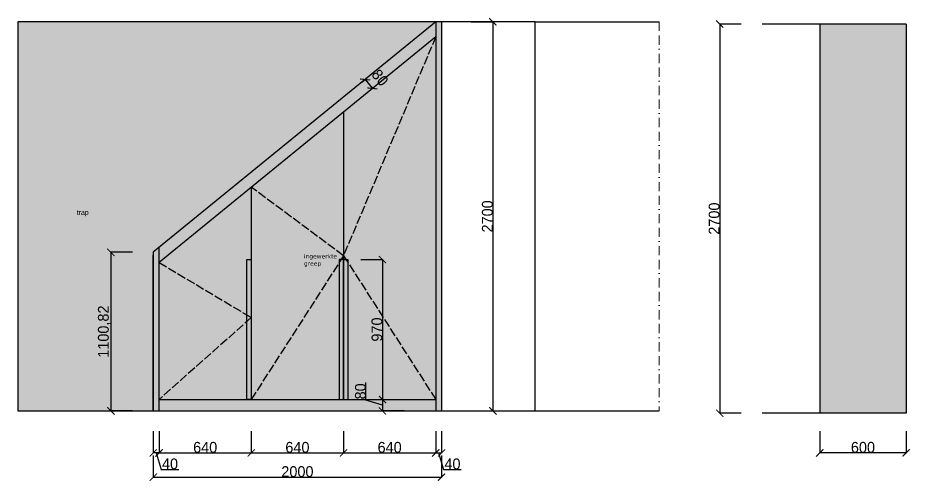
# Model space of a CAD drawing. Header units: millimetres. Extents: x -153917 to -31303, y -39726 to 31262.
# Drawn here: x -84876 to -78684, y -21358 to -18144 of the extents above; entities that cross this region are included whole.
import ezdxf

# ---------------------------------------------------------------- set-up
doc = ezdxf.new("R2010")
doc.units = ezdxf.units.MM
doc.header["$LTSCALE"] = 5
doc.linetypes.add('ACAD_ISO02W100', pattern=[15, 12, -3])
doc.linetypes.add('BORDER', pattern=[44.45, 12.7, -6.35, 12.7, -6.35, 0, -6.35])
for name, color, linetype in [('Bemating', 1, 'Continuous'), ('Meubel', 8, 'Continuous'), ('muren', 7, 'Continuous'), ('Tekst', 7, 'Continuous'), ('Verlichting', 1, 'Continuous')]:
    doc.layers.add(name, color=color, linetype=linetype)
doc.layers.add('H-HELP', color=6, linetype='Continuous', lineweight=5, plot=False)
doc.layers.add('parket', color=7, linetype='Continuous', true_color=0xe6d6b7)
doc.layers.add('parket 10x10', color=7, linetype='Continuous', true_color=0xae8743)
doc.styles.add('Geneva', font='')
doc.styles.get('Geneva').set_extended_font_data('Geneva')
doc.dimstyles.new('ISO-25', dxfattribs={"dimtxt": 100, "dimasz": 25, "dimexe": 1.25, "dimexo": 0.625, "dimtad": 1, "dimtxsty": 'Standard', "dimblk": 'ARCHTICK', "dimcen": 2.5, "dimse1": 1, "dimse2": 1, "dimadec": 0, "dimazin": 0, "dimtfac": 1, "dimtmove": 0, "dimatfit": 3, "dimfxl": 1, "dimarcsym": 0})

# ---------------------------------------------------------------- blocks, each defined once
blk = doc.blocks.new('_ArchTick')
at = {"color": 0, "linetype": 'ByBlock', "const_width": 0.15}
blk.add_lwpolyline([(-0.5, -0.5), (0.5, 0.5)], dxfattribs=at)
blk = doc.blocks.new('*D669')
at = {"layer": 'Bemating', "color": 0, "lineweight": -2, "transparency": 16777216}
for p, q in [((-83935.8, -21180.7), (-83935.8, -21332)), ((-81935.8, -21180.7), (-81935.8, -21332)), ((-83935.8, -21330.7), (-81935.8, -21330.7))]:
    blk.add_line(p, q, dxfattribs=at)
at = {"layer": 'Defpoints', "color": 0, "transparency": 16777216}
for p in [(-83935.8, -20325.8), (-81935.8, -20325.8), (-81935.8, -21330.7)]:
    blk.add_point(p, dxfattribs=at)
at = {"layer": 'Bemating', "color": 0, "lineweight": -2, "transparency": 16777216, "xscale": 50, "yscale": 50, "zscale": 50, "rotation": 180}
blk.add_blockref('_ArchTick', (-83935.8, -21330.7), dxfattribs=at)
at = {"layer": 'Bemating', "color": 0, "lineweight": -2, "transparency": 16777216, "xscale": 50, "yscale": 50, "zscale": 50}
blk.add_blockref('_ArchTick', (-81935.8, -21330.7), dxfattribs=at)
at = {"layer": 'Bemating', "color": 0, "transparency": 16777216, "insert": (-82935.8, -21292.6), "char_height": 75, "attachment_point": 5, "style": 'Geneva'}
blk.add_mtext('2000', dxfattribs=at)
blk = doc.blocks.new('*D670')
at = {"layer": 'Bemating', "color": 0, "lineweight": -2, "transparency": 16777216}
for p, q in [((-83895.8, -21012.4), (-83895.8, -21163.7)), ((-83255.8, -21012.4), (-83255.8, -21163.7)), ((-83895.8, -21162.4), (-83255.8, -21162.4))]:
    blk.add_line(p, q, dxfattribs=at)
at = {"layer": 'Defpoints', "color": 0, "transparency": 16777216}
for p in [(-83895.8, -20325.8), (-83255.8, -20325.8), (-83255.8, -21162.4)]:
    blk.add_point(p, dxfattribs=at)
at = {"layer": 'Bemating', "color": 0, "lineweight": -2, "transparency": 16777216, "xscale": 50, "yscale": 50, "zscale": 50, "rotation": 180}
blk.add_blockref('_ArchTick', (-83895.8, -21162.4), dxfattribs=at)
at = {"layer": 'Bemating', "color": 0, "lineweight": -2, "transparency": 16777216, "xscale": 50, "yscale": 50, "zscale": 50}
blk.add_blockref('_ArchTick', (-83255.8, -21162.4), dxfattribs=at)
at = {"layer": 'Bemating', "color": 0, "transparency": 16777216, "insert": (-83575.8, -21124.3), "char_height": 75, "attachment_point": 5, "style": 'Geneva'}
blk.add_mtext('640', dxfattribs=at)
blk = doc.blocks.new('*D665')
at = {"layer": 'Bemating', "color": 0, "lineweight": -2, "transparency": 16777216}
for p, q in [((-83255.8, -21012.4), (-83255.8, -21163.7)), ((-82615.8, -21012.4), (-82615.8, -21163.7)), ((-83255.8, -21162.4), (-82615.8, -21162.4))]:
    blk.add_line(p, q, dxfattribs=at)
at = {"layer": 'Defpoints', "color": 0, "transparency": 16777216}
for p in [(-83255.8, -20325.8), (-82615.8, -20325.8), (-82615.8, -21162.4)]:
    blk.add_point(p, dxfattribs=at)
at = {"layer": 'Bemating', "color": 0, "lineweight": -2, "transparency": 16777216, "xscale": 50, "yscale": 50, "zscale": 50, "rotation": 180}
blk.add_blockref('_ArchTick', (-83255.8, -21162.4), dxfattribs=at)
at = {"layer": 'Bemating', "color": 0, "lineweight": -2, "transparency": 16777216, "xscale": 50, "yscale": 50, "zscale": 50}
blk.add_blockref('_ArchTick', (-82615.8, -21162.4), dxfattribs=at)
at = {"layer": 'Bemating', "color": 0, "transparency": 16777216, "insert": (-82935.8, -21124.3), "char_height": 75, "attachment_point": 5, "style": 'Geneva'}
blk.add_mtext('640', dxfattribs=at)
blk = doc.blocks.new('*D666')
at = {"layer": 'Bemating', "color": 0, "lineweight": -2, "transparency": 16777216}
for p, q in [((-82615.8, -21012.4), (-82615.8, -21163.7)), ((-81975.8, -21012.4), (-81975.8, -21163.7)), ((-82615.8, -21162.4), (-81975.8, -21162.4))]:
    blk.add_line(p, q, dxfattribs=at)
at = {"layer": 'Defpoints', "color": 0, "transparency": 16777216}
for p in [(-82615.8, -20325.8), (-81975.8, -20325.8), (-81975.8, -21162.4)]:
    blk.add_point(p, dxfattribs=at)
at = {"layer": 'Bemating', "color": 0, "lineweight": -2, "transparency": 16777216, "xscale": 50, "yscale": 50, "zscale": 50, "rotation": 180}
blk.add_blockref('_ArchTick', (-82615.8, -21162.4), dxfattribs=at)
at = {"layer": 'Bemating', "color": 0, "lineweight": -2, "transparency": 16777216, "xscale": 50, "yscale": 50, "zscale": 50}
blk.add_blockref('_ArchTick', (-81975.8, -21162.4), dxfattribs=at)
at = {"layer": 'Bemating', "color": 0, "transparency": 16777216, "insert": (-82295.8, -21124.3), "char_height": 75, "attachment_point": 5, "style": 'Geneva'}
blk.add_mtext('640', dxfattribs=at)
blk = doc.blocks.new('*D667')
at = {"layer": 'Bemating', "color": 0, "lineweight": -2, "transparency": 16777216}
for p, q in [((-81975.8, -21012.4), (-81975.8, -21163.7)), ((-81935.8, -21012.4), (-81935.8, -21163.7)), ((-81975.8, -21162.4), (-81935.8, -21162.4)), ((-81955.8, -21162.4), (-81921.4, -21277.1)), ((-81921.4, -21277.1), (-81798.7, -21277.1))]:
    blk.add_line(p, q, dxfattribs=at)
at = {"layer": 'Defpoints', "color": 0, "transparency": 16777216}
for p in [(-81975.8, -20325.8), (-81935.8, -20325.8), (-81935.8, -21162.4)]:
    blk.add_point(p, dxfattribs=at)
at = {"layer": 'Bemating', "color": 0, "lineweight": -2, "transparency": 16777216, "xscale": 50, "yscale": 50, "zscale": 50, "rotation": 180}
blk.add_blockref('_ArchTick', (-81975.8, -21162.4), dxfattribs=at)
at = {"layer": 'Bemating', "color": 0, "lineweight": -2, "transparency": 16777216, "xscale": 50, "yscale": 50, "zscale": 50}
blk.add_blockref('_ArchTick', (-81935.8, -21162.4), dxfattribs=at)
at = {"layer": 'Bemating', "color": 0, "transparency": 16777216, "insert": (-81860, -21239), "char_height": 75, "attachment_point": 5, "style": 'Geneva'}
blk.add_mtext('40', dxfattribs=at)
blk = doc.blocks.new('*D668')
at = {"layer": 'Bemating', "color": 0, "lineweight": -2, "transparency": 16777216}
for p, q in [((-83935.8, -21012.4), (-83935.8, -21163.7)), ((-83895.8, -21012.4), (-83895.8, -21163.7)), ((-83895.8, -21162.4), (-83935.8, -21162.4)), ((-83915.8, -21162.4), (-83881.4, -21277.1)), ((-83881.4, -21277.1), (-83758.7, -21277.1))]:
    blk.add_line(p, q, dxfattribs=at)
at = {"layer": 'Defpoints', "color": 0, "transparency": 16777216}
for p in [(-83935.8, -20325.8), (-83895.8, -20325.8), (-83935.8, -21162.4)]:
    blk.add_point(p, dxfattribs=at)
at = {"layer": 'Bemating', "color": 0, "lineweight": -2, "transparency": 16777216, "xscale": 50, "yscale": 50, "zscale": 50, "rotation": 180}
blk.add_blockref('_ArchTick', (-83935.8, -21162.4), dxfattribs=at)
at = {"layer": 'Bemating', "color": 0, "lineweight": -2, "transparency": 16777216, "xscale": 50, "yscale": 50, "zscale": 50}
blk.add_blockref('_ArchTick', (-83895.8, -21162.4), dxfattribs=at)
at = {"layer": 'Bemating', "color": 0, "transparency": 16777216, "insert": (-83820, -21239), "char_height": 75, "attachment_point": 5, "style": 'Geneva'}
blk.add_mtext('40', dxfattribs=at)
blk = doc.blocks.new('*D671')
at = {"layer": 'Bemating', "color": 0, "lineweight": -2, "transparency": 16777216}
for p, q in [((-81729.4, -18171.3), (-81578.1, -18171.3)), ((-81579.4, -18171.3), (-81579.4, -20871.3)), ((-81729.4, -20871.3), (-81578.1, -20871.3))]:
    blk.add_line(p, q, dxfattribs=at)
at = {"layer": 'Defpoints', "color": 0, "transparency": 16777216}
for p in [(-81935.8, -18171.3), (-81935.8, -20871.3), (-81579.4, -20871.3)]:
    blk.add_point(p, dxfattribs=at)
at = {"layer": 'Bemating', "color": 0, "lineweight": -2, "transparency": 16777216, "xscale": 50, "yscale": 50, "zscale": 50}
for p, rotation in [((-81579.4, -18171.3), 90), ((-81579.4, -20871.3), 270)]:
    blk.add_blockref('_ArchTick', p, dxfattribs=dict(at, rotation=rotation))
at = {"layer": 'Bemating', "color": 0, "transparency": 16777216, "insert": (-81617.5, -19521.3), "char_height": 75, "attachment_point": 5, "rotation": 90, "style": 'Geneva'}
blk.add_mtext('2700', dxfattribs=at)
blk = doc.blocks.new('*D672')
at = {"layer": 'Bemating', "color": 0, "lineweight": -2, "transparency": 16777216}
for p, q in [((-84080.3, -19770.5), (-84231.6, -19770.5)), ((-84230.3, -19770.5), (-84230.3, -20871.3)), ((-84080.3, -20871.3), (-84231.6, -20871.3))]:
    blk.add_line(p, q, dxfattribs=at)
at = {"layer": 'Defpoints', "color": 0, "transparency": 16777216}
for p in [(-83935.8, -19770.5), (-84230.3, -20871.3), (-83935.8, -20871.3)]:
    blk.add_point(p, dxfattribs=at)
at = {"layer": 'Bemating', "color": 0, "lineweight": -2, "transparency": 16777216, "xscale": 50, "yscale": 50, "zscale": 50}
for p, rotation in [((-84230.3, -19770.5), 90), ((-84230.3, -20871.3), 270)]:
    blk.add_blockref('_ArchTick', p, dxfattribs=dict(at, rotation=rotation))
at = {"layer": 'Bemating', "color": 0, "transparency": 16777216, "insert": (-84275.6, -20320.9), "char_height": 75, "attachment_point": 5, "rotation": 90, "style": 'Geneva'}
blk.add_mtext('1100,82', dxfattribs=at)
blk = doc.blocks.new('*D673')
at = {"layer": 'Bemating', "color": 0, "lineweight": -2, "transparency": 16777216}
for p, q in [((-82495.5, -19821.3), (-82344.2, -19821.3)), ((-82345.5, -19821.3), (-82345.5, -20791.3)), ((-82495.5, -20791.3), (-82344.2, -20791.3))]:
    blk.add_line(p, q, dxfattribs=at)
at = {"layer": 'Defpoints', "color": 0, "transparency": 16777216}
for p in [(-82585.8, -19821.3), (-82585.8, -20791.3), (-82345.5, -20791.3)]:
    blk.add_point(p, dxfattribs=at)
at = {"layer": 'Bemating', "color": 0, "lineweight": -2, "transparency": 16777216, "xscale": 50, "yscale": 50, "zscale": 50}
for p, rotation in [((-82345.5, -19821.3), 90), ((-82345.5, -20791.3), 270)]:
    blk.add_blockref('_ArchTick', p, dxfattribs=dict(at, rotation=rotation))
at = {"layer": 'Bemating', "color": 0, "transparency": 16777216, "insert": (-82383.6, -20306.3), "char_height": 75, "attachment_point": 5, "rotation": 90, "style": 'Geneva'}
blk.add_mtext('970', dxfattribs=at)
blk = doc.blocks.new('*D674')
at = {"layer": 'Bemating', "color": 0, "lineweight": -2, "transparency": 16777216}
for p, q in [((-82488.7, -18589.9), (-82465.1, -18570.6)), ((-82466.1, -18571.4), (-82415.5, -18633.4)), ((-82438.1, -18651.8), (-82414.5, -18632.6))]:
    blk.add_line(p, q, dxfattribs=at)
at = {"layer": 'Defpoints', "color": 0, "transparency": 16777216}
for p in [(-82489.2, -18590.3), (-82415.5, -18633.4), (-82438.6, -18652.2)]:
    blk.add_point(p, dxfattribs=at)
at = {"layer": 'Bemating', "color": 0, "lineweight": -2, "transparency": 16777216, "xscale": 50, "yscale": 50, "zscale": 50}
for p, rotation in [((-82466.1, -18571.4), 129.2112177971144), ((-82415.5, -18633.4), 309.2112177971144)]:
    blk.add_blockref('_ArchTick', p, dxfattribs=dict(at, rotation=rotation))
at = {"layer": 'Bemating', "color": 0, "transparency": 16777216, "insert": (-82362.6, -18558.8), "char_height": 75, "attachment_point": 5, "rotation": 309.21122, "style": 'Geneva'}
blk.add_mtext('80', dxfattribs=at)
blk = doc.blocks.new('*D675')
at = {"layer": 'Bemating', "color": 0, "lineweight": -2, "transparency": 16777216}
for p, q in [((-82460.2, -20796.9), (-82460.2, -20674.3)), ((-82495.5, -20791.3), (-82344.2, -20791.3)), ((-82345.5, -20831.3), (-82460.2, -20796.9)), ((-82345.5, -20791.3), (-82345.5, -20871.3)), ((-82195.5, -20871.3), (-82346.7, -20871.3))]:
    blk.add_line(p, q, dxfattribs=at)
at = {"layer": 'Defpoints', "color": 0, "transparency": 16777216}
for p in [(-82585.8, -20791.3), (-82345.5, -20871.3), (-81975.8, -20871.3)]:
    blk.add_point(p, dxfattribs=at)
at = {"layer": 'Bemating', "color": 0, "lineweight": -2, "transparency": 16777216, "xscale": 50, "yscale": 50, "zscale": 50}
for p, rotation in [((-82345.5, -20791.3), 90), ((-82345.5, -20871.3), 270)]:
    blk.add_blockref('_ArchTick', p, dxfattribs=dict(at, rotation=rotation))
at = {"layer": 'Bemating', "color": 0, "transparency": 16777216, "insert": (-82498.3, -20735.6), "char_height": 75, "attachment_point": 5, "rotation": 90, "style": 'Geneva'}
blk.add_mtext('80', dxfattribs=at)
blk = doc.blocks.new('*D676')
at = {"layer": 'Bemating', "color": 0, "lineweight": -2, "transparency": 16777216}
for p, q in [((-79311.6, -21012.4), (-79311.6, -21163.7)), ((-78711.6, -21012.4), (-78711.6, -21163.7)), ((-78711.6, -21162.4), (-79311.6, -21162.4))]:
    blk.add_line(p, q, dxfattribs=at)
at = {"layer": 'Defpoints', "color": 0, "transparency": 16777216}
for p in [(-79311.6, -20871.3), (-78711.6, -20871.3), (-79311.6, -21162.4)]:
    blk.add_point(p, dxfattribs=at)
at = {"layer": 'Bemating', "color": 0, "lineweight": -2, "transparency": 16777216, "xscale": 50, "yscale": 50, "zscale": 50, "rotation": 180}
blk.add_blockref('_ArchTick', (-79311.6, -21162.4), dxfattribs=at)
at = {"layer": 'Bemating', "color": 0, "lineweight": -2, "transparency": 16777216, "xscale": 50, "yscale": 50, "zscale": 50}
blk.add_blockref('_ArchTick', (-78711.6, -21162.4), dxfattribs=at)
at = {"layer": 'Bemating', "color": 0, "transparency": 16777216, "insert": (-79011.6, -21124.3), "char_height": 75, "attachment_point": 5, "style": 'Geneva'}
blk.add_mtext('600', dxfattribs=at)
blk = doc.blocks.new('*D677')
at = {"layer": 'Bemating', "color": 0, "lineweight": -2, "transparency": 16777216}
for p, q in [((-79855.5, -18186.7), (-80006.8, -18186.7)), ((-80005.5, -18186.7), (-80005.5, -20886.7)), ((-79855.5, -20886.7), (-80006.8, -20886.7))]:
    blk.add_line(p, q, dxfattribs=at)
at = {"layer": 'Defpoints', "color": 0, "transparency": 16777216}
for p in [(-78711.6, -18186.7), (-80005.5, -20886.7), (-78711.6, -20886.7)]:
    blk.add_point(p, dxfattribs=at)
at = {"layer": 'Bemating', "color": 0, "lineweight": -2, "transparency": 16777216, "xscale": 50, "yscale": 50, "zscale": 50}
for p, rotation in [((-80005.5, -18186.7), 90), ((-80005.5, -20886.7), 270)]:
    blk.add_blockref('_ArchTick', p, dxfattribs=dict(at, rotation=rotation))
at = {"layer": 'Bemating', "color": 0, "transparency": 16777216, "insert": (-80043.7, -19536.7), "char_height": 75, "attachment_point": 5, "rotation": 90, "style": 'Geneva'}
blk.add_mtext('2700', dxfattribs=at)

msp = doc.modelspace()

# ---------------------------------------------------------------- hatches: boundary and pattern name
at = {"layer": 'Meubel', "transparency": 33554480}
h = msp.add_hatch(color=11, dxfattribs=at)
h.dxf.hatch_style = 1
h.paths.add_polyline_path([(-81975.761, -18171.349), (-84875.761, -18171.349), (-84875.761, -20871.349), (-83935.761, -20871.349), (-83935.761, -19791.349), (-83935.761, -19770.525)])
at = {"layer": 'parket', "transparency": 33554687}
h = msp.add_hatch(color=256, dxfattribs=at)
h.dxf.hatch_style = 1
h.paths.add_polyline_path([(-83285.761, -19821.349), (-83255.761, -19821.349), (-83255.761, -19318.958), (-83895.761, -19841.138), (-83895.761, -20791.349), (-83285.761, -20791.349)])
h.paths.add_polyline_path([(-82615.761, -18796.778), (-83255.761, -19318.958), (-83255.761, -19821.349), (-83255.761, -20791.349), (-82645.761, -20791.349), (-82645.761, -19821.349), (-82615.761, -19821.349)])
h.paths.add_polyline_path([(-81975.761, -18274.598), (-82615.761, -18796.778), (-82615.761, -19821.349), (-82585.761, -19821.349), (-82585.761, -20791.349), (-81975.761, -20791.349)])
h.paths.add_polyline_path([(-81935.761, -18171.349), (-81975.761, -18171.349), (-81975.761, -20871.349), (-81935.761, -20871.349)])
h.paths.add_polyline_path([(-83895.761, -19737.889), (-83935.761, -19770.525), (-83935.761, -20871.349), (-83895.761, -20871.349), (-83895.761, -20791.349)])
h = msp.add_hatch(color=256, dxfattribs=at)
h.dxf.hatch_style = 1
h.paths.add_polyline_path([(-78711.64, -18186.732), (-79311.64, -18186.732), (-79311.64, -20886.732), (-78711.64, -20886.732)])
at = {"layer": 'parket 10x10', "true_color": 0xddc9a7, "transparency": 33554687}
h = msp.add_hatch(color=9, dxfattribs=at)
h.dxf.hatch_style = 1
h.paths.add_polyline_path([(-83895.761, -19737.889), (-83895.761, -19841.138), (-81975.761, -18274.598), (-81975.761, -18171.349)])
h.paths.add_polyline_path([(-81975.761, -20871.349), (-81975.761, -20791.349), (-83895.761, -20791.349), (-83895.761, -20871.349)])
at = {"layer": 'parket 10x10', "transparency": 33554687}
h = msp.add_hatch(color=256, dxfattribs=at)
h.dxf.hatch_style = 1
h.paths.add_polyline_path([(-83255.761, -19821.349), (-83285.761, -19821.349), (-83285.761, -20791.349), (-83255.761, -20791.349)])
h.paths.add_polyline_path([(-82615.761, -19821.349), (-82645.761, -19821.349), (-82645.761, -20791.349), (-82615.761, -20791.349)])
h.paths.add_polyline_path([(-82585.761, -19821.349), (-82615.761, -19821.349), (-82615.761, -20791.349), (-82585.761, -20791.349)])

# ---------------------------------------------------------------- linework, layer by layer
at = {"layer": 'H-HELP', "linetype": 'BORDER'}
msp.add_line((-80425.761, -18171.349), (-80425.761, -20871.349), dxfattribs=at)
at = {"layer": 'Meubel'}
for p, q in [((-81975.761, -18171.349), (-83935.761, -19770.525)), ((-81975.761, -18171.349), (-81975.761, -20871.349)), ((-81935.761, -18171.349), (-81935.761, -20871.349)), ((-78711.64, -18186.732), (-79311.64, -18186.732)), ((-79311.64, -18186.732), (-79311.64, -20886.732)), ((-81975.761, -18274.598), (-83895.761, -19841.138)), ((-82615.761, -18796.778), (-82615.761, -20791.349)), ((-83255.761, -19318.958), (-83255.761, -20791.349)), ((-83895.761, -20871.349), (-83895.761, -19737.889)), ((-83935.761, -19770.525), (-83935.761, -20871.349)), ((-83935.761, -20871.349), (-83935.761, -19791.349)), ((-82615.761, -20791.349), (-82615.761, -19794.064)), ((-83285.761, -20791.349), (-83285.761, -19821.349)), ((-83285.761, -19821.349), (-83255.761, -19821.349)), ((-82615.761, -19821.349), (-82645.761, -19821.349)), ((-82645.761, -19821.349), (-82645.761, -20791.349)), ((-82615.761, -20791.349), (-82615.761, -19821.349)), ((-82615.761, -19821.349), (-82585.761, -19821.349)), ((-82585.761, -19821.349), (-82585.761, -20791.349)), ((-83895.761, -20871.349), (-83895.761, -20791.349)), ((-83895.761, -20791.349), (-81975.761, -20791.349)), ((-83255.761, -20791.349), (-83285.761, -20791.349)), ((-83935.761, -20871.349), (-83895.761, -20871.349))]:
    msp.add_line(p, q, dxfattribs=at)
at = {"layer": 'Meubel', "color": 2, "linetype": 'ACAD_ISO02W100'}
for p, q in [((-81975.761, -18274.598), (-82615.761, -19794.064)), ((-82615.761, -19794.064), (-83255.761, -19318.958)), ((-82615.761, -19794.064), (-83255.761, -20791.349)), ((-82615.761, -19794.064), (-81975.761, -20791.349)), ((-83895.761, -19841.138), (-83255.761, -20223.468)), ((-83255.761, -20223.468), (-83895.761, -20791.349))]:
    msp.add_line(p, q, dxfattribs=at)
at = {"layer": 'muren'}
for p, q in [((-84875.761, -18171.349), (-84875.761, -20871.349)), ((-81285.761, -18171.349), (-84875.761, -18171.349)), ((-81285.761, -20871.349), (-81285.761, -18171.349)), ((-81285.761, -18171.349), (-80425.761, -18171.349)), ((-78711.64, -18186.732), (-79711.64, -18186.732)), ((-78711.64, -18186.732), (-78711.64, -20886.732)), ((-84875.761, -20871.349), (-81285.761, -20871.349)), ((-81285.761, -20871.349), (-80425.761, -20871.349)), ((-78711.64, -20886.732), (-79711.64, -20886.732))]:
    msp.add_line(p, q, dxfattribs=at)

# ---------------------------------------------------------------- texts
at = {"layer": 'Tekst', "insert": (-82890.715, -19871.663), "char_height": 30, "attachment_point": 7}
msp.add_mtext_dynamic_manual_height_columns('{\\fVerdana|b0|i0|c0|p34;ingewerkte \\Pgreep}', width=513.71165, gutter_width=12.5, heights=[0], dxfattribs=at)
at = {"layer": 'Verlichting', "insert": (-84467.075, -19476.188), "char_height": 35, "width": 271.77592, "attachment_point": 1}
msp.add_mtext('trap', dxfattribs=at)

# ---------------------------------------------------------------- dimensions: what is measured, and where the dimension line sits
at = {"layer": 'Bemating'}
for base, p1, p2, picture, middle in [((-81579.387, -20871.349), (-81935.761, -18171.349), (-81935.761, -20871.349), '*D671', (-81617.512, -19521.349)), ((-80005.544, -20886.732), (-78711.64, -18186.732), (-78711.64, -20886.732), '*D677', (-80043.669, -19536.732)), ((-84230.343, -20871.349), (-83935.761, -19770.525), (-83935.761, -20871.349), '*D672', (-84275.611, -20320.937)), ((-82345.495, -20791.349), (-82585.761, -19821.349), (-82585.761, -20791.349), '*D673', (-82383.62, -20306.349)), ((-82345.495, -20871.349), (-82585.761, -20791.349), (-81975.761, -20871.349), '*D675', (-82498.307, -20796.318))]:
    dim = msp.add_linear_dim(base=base, p1=p1, p2=p2, angle=90, dimstyle='ISO-25', override={"dimtxt": 75, "dimasz": 50, "dimtxsty": 'Geneva', "dimse1": 0, "dimse2": 0, "dimtmove": 1, "dimfxl": 150, "dimfxlon": 1}, dxfattribs=at)
    dim.commit()
    dim.dimension.update_dxf_attribs({"geometry": picture, "text_midpoint": middle})
dim = msp.add_aligned_dim(p1=(-82489.18, -18590.25), p2=(-82438.605, -18652.236), distance=29.828, dimstyle='ISO-25', override={"dimtxt": 75, "dimasz": 50, "dimtxsty": 'Geneva', "dimse1": 0, "dimse2": 0, "dimtmove": 1, "dimfxl": 150, "dimfxlon": 1}, dxfattribs=at)
dim.commit()
dim.dimension.update_dxf_attribs({"geometry": '*D674', "text_midpoint": (-82362.622, -18558.782)})
for base, p1, p2, override, picture, middle in [((-81935.761, -21330.73), (-83935.761, -20325.764), (-81935.761, -20325.764), {"dimtxt": 75, "dimasz": 50, "dimtxsty": 'Geneva', "dimse1": 0, "dimse2": 0, "dimfxl": 150, "dimfxlon": 1}, '*D669', (-82935.761, -21292.605)), ((-83935.761, -21162.429), (-83895.761, -20325.764), (-83935.761, -20325.764), {"dimtxt": 75, "dimasz": 50, "dimtxsty": 'Geneva', "dimse1": 0, "dimse2": 0, "dimtmove": 1, "dimfxl": 150, "dimfxlon": 1}, '*D668', (-83880.729, -21238.991)), ((-83255.761, -21162.429), (-83895.761, -20325.764), (-83255.761, -20325.764), {"dimtxt": 75, "dimasz": 50, "dimtxsty": 'Geneva', "dimse1": 0, "dimse2": 0, "dimfxl": 150, "dimfxlon": 1}, '*D670', (-83575.761, -21124.304)), ((-82615.761, -21162.429), (-83255.761, -20325.764), (-82615.761, -20325.764), {"dimtxt": 75, "dimasz": 50, "dimtxsty": 'Geneva', "dimse1": 0, "dimse2": 0, "dimtmove": 1, "dimfxl": 150, "dimfxlon": 1}, '*D665', (-82935.761, -21124.304)), ((-81975.761, -21162.429), (-82615.761, -20325.764), (-81975.761, -20325.764), {"dimtxt": 75, "dimasz": 50, "dimtxsty": 'Geneva', "dimse1": 0, "dimse2": 0, "dimtmove": 1, "dimfxl": 150, "dimfxlon": 1}, '*D666', (-82295.761, -21124.304)), ((-81935.761, -21162.429), (-81975.761, -20325.764), (-81935.761, -20325.764), {"dimtxt": 75, "dimasz": 50, "dimtxsty": 'Geneva', "dimse1": 0, "dimse2": 0, "dimtmove": 1, "dimfxl": 150, "dimfxlon": 1}, '*D667', (-81920.729, -21238.991)), ((-79311.64, -21162.429), (-78711.64, -20871.349), (-79311.64, -20871.349), {"dimtxt": 75, "dimasz": 50, "dimtxsty": 'Geneva', "dimse1": 0, "dimse2": 0, "dimtmove": 1, "dimfxl": 150, "dimfxlon": 1}, '*D676', (-79011.64, -21124.304))]:
    dim = msp.add_linear_dim(base=base, p1=p1, p2=p2, dimstyle='ISO-25', override=override, dxfattribs=at)
    dim.commit()
    dim.dimension.update_dxf_attribs({"geometry": picture, "text_midpoint": middle})

doc.saveas('drawing.dxf')
